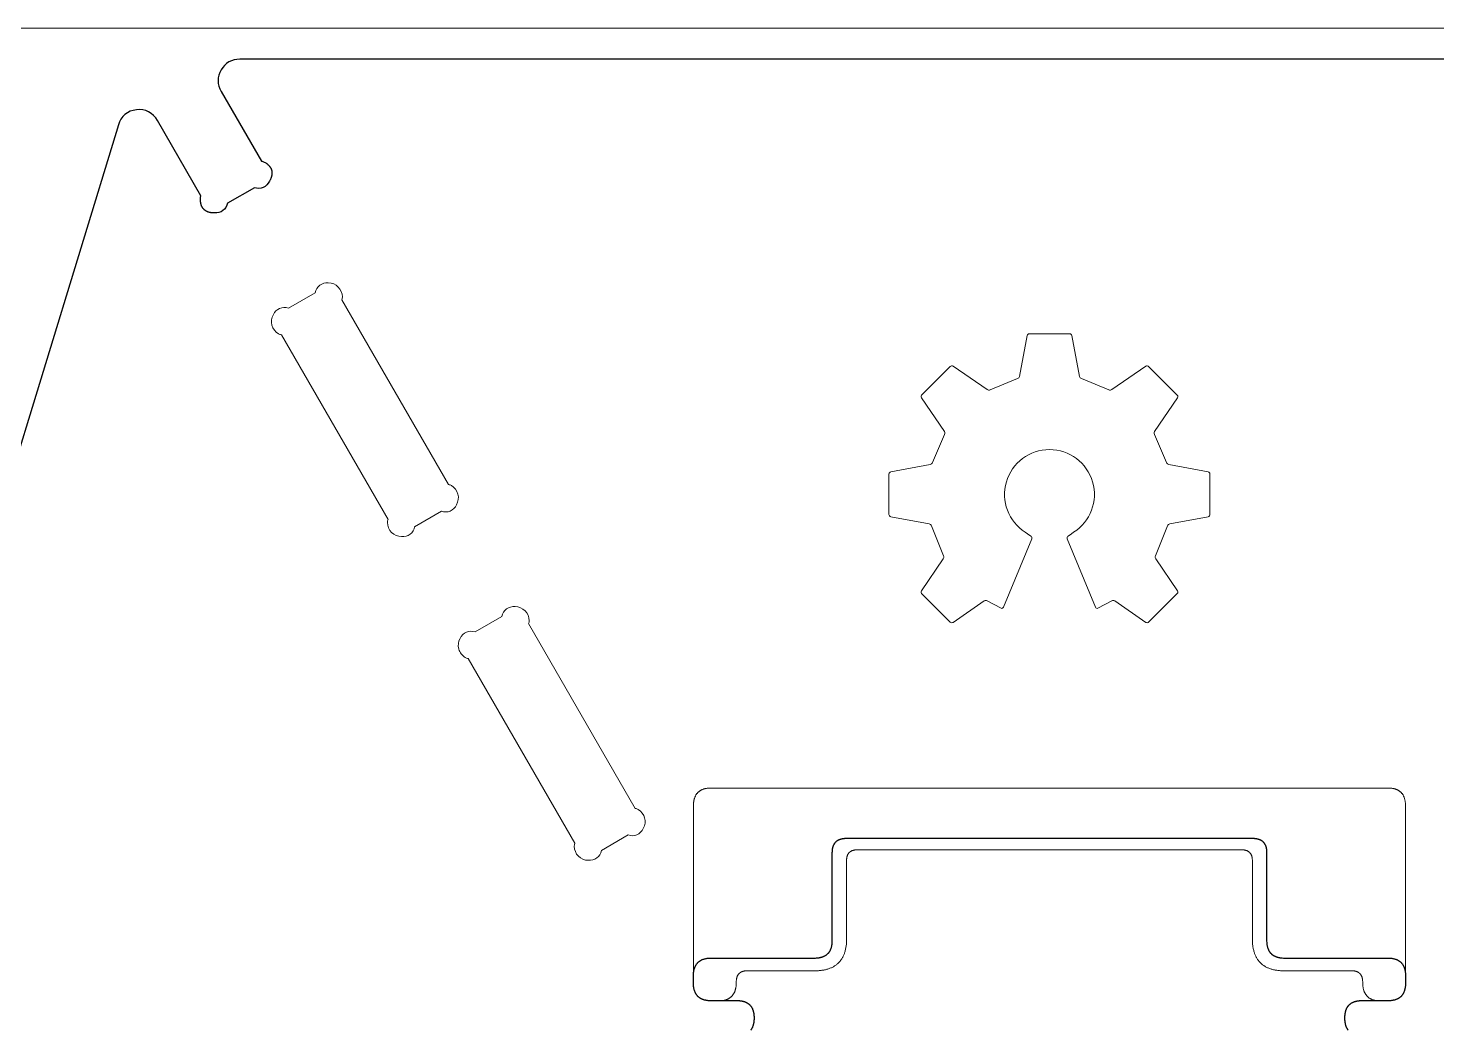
# Model space of a CAD drawing. Header units: millimetres. Extents: x 0 to 2438, y 0 to 1220.
# Drawn here: x 982.3 to 1376.9, y 939.3 to 1220 of the extents above; entities that cross this region are included whole.
import ezdxf

# ---------------------------------------------------------------- set-up
doc = ezdxf.new("R2010")
doc.units = ezdxf.units.MM
doc.header["$MEASUREMENT"] = 0
doc.layers.add('Profile - outside', color=18, linetype='Continuous', true_color=0x000000)

msp = doc.modelspace()

# ---------------------------------------------------------------- linework, layer by layer
at = {"layer": 'Profile - outside', "color": 1, "lineweight": 0, "true_color": 0xff0007}
msp.add_lwpolyline([(2438, 1220), (2438, 0), (0, 0), (0, 1220), (2438, 1220)], dxfattribs=at)
at = {"layer": 'Profile - outside', "color": 18, "true_color": 0x000000}
for points in [[(1036.38, 1208.28, 0.288675), (1036.38, 1202.28), (1047.66, 1182.75, -0.119462), (1048.46, 1182.48), (1048.66, 1182.35), (1048.86, 1182.22), (1048.96, 1182.16), (1049.05, 1182.09), (1049.14, 1182.03), (1049.22, 1181.96), (1049.31, 1181.89), (1049.39, 1181.83), (1049.47, 1181.76), (1049.54, 1181.69), (1049.62, 1181.62), (1049.69, 1181.55), (1049.76, 1181.48), (1049.82, 1181.4), (1049.89, 1181.33), (1049.95, 1181.26), (1050, 1181.18), (1050.06, 1181.11), (1050.11, 1181.03), (1050.16, 1180.96), (1050.21, 1180.88), (1050.25, 1180.8), (1050.3, 1180.72), (1050.34, 1180.64), (1050.37, 1180.56), (1050.41, 1180.48), (1050.44, 1180.4), (1050.47, 1180.32), (1050.49, 1180.24), (1050.52, 1180.15), (1050.54, 1180.07), (1050.56, 1179.98), (1050.57, 1179.9), (1050.59, 1179.81), (1050.6, 1179.72), (1050.61, 1179.64), (1050.61, 1179.55), (1050.61, 1179.46), (1050.61, 1179.37), (1050.61, 1179.28), (1050.61, 1179.19), (1050.6, 1179.09), (1050.59, 1179), (1050.58, 1178.91), (1050.56, 1178.82), (1050.54, 1178.72), (1050.52, 1178.62), (1050.5, 1178.53), (1050.47, 1178.43), (1050.44, 1178.33), (1050.41, 1178.24), (1050.38, 1178.14), (1050.34, 1178.04), (1050.3, 1177.94), (1050.26, 1177.84), (1050.22, 1177.73), (1050.17, 1177.63), (1050.12, 1177.53), (1050.01, 1177.32), (1049.9, 1177.11, -0.39365), (1045.67, 1175.3), (1038.17, 1170.98, -0.393315), (1034.49, 1168.22), (1034.25, 1168.22), (1034.02, 1168.23), (1033.9, 1168.24), (1033.79, 1168.25), (1033.68, 1168.26), (1033.57, 1168.28), (1033.47, 1168.29), (1033.36, 1168.31), (1033.26, 1168.33), (1033.16, 1168.35), (1033.06, 1168.38), (1032.96, 1168.4), (1032.87, 1168.43), (1032.77, 1168.46), (1032.68, 1168.49), (1032.59, 1168.53), (1032.51, 1168.56), (1032.42, 1168.6), (1032.34, 1168.64), (1032.26, 1168.68), (1032.18, 1168.72), (1032.1, 1168.77), (1032.02, 1168.82), (1031.95, 1168.86), (1031.88, 1168.92), (1031.81, 1168.97), (1031.74, 1169.02), (1031.67, 1169.08), (1031.61, 1169.14), (1031.55, 1169.2), (1031.49, 1169.26), (1031.43, 1169.33), (1031.37, 1169.39), (1031.32, 1169.46), (1031.26, 1169.53), (1031.21, 1169.6), (1031.16, 1169.68), (1031.12, 1169.75), (1031.07, 1169.83), (1031.03, 1169.91), (1030.99, 1169.99), (1030.95, 1170.07), (1030.91, 1170.16), (1030.88, 1170.25), (1030.84, 1170.34), (1030.81, 1170.43), (1030.78, 1170.52), (1030.75, 1170.61), (1030.73, 1170.71), (1030.7, 1170.81), (1030.68, 1170.91), (1030.66, 1171.01), (1030.64, 1171.12), (1030.63, 1171.22), (1030.61, 1171.33), (1030.6, 1171.44), (1030.59, 1171.56), (1030.58, 1171.67), (1030.57, 1171.9), (1030.56, 1172.14, -0.11353), (1030.72, 1172.97), (1018.5, 1194.13, 0.327897), (1012.63, 1197.09, 0.32786), (1007.57, 1192.89), (849.26, 674.51, 0.251938)], [(1495.26, 1211.28), (1041.58, 1211.28, 0.288672), (1036.38, 1208.28)]]:
    msp.add_lwpolyline(points, format="xyb", dxfattribs=at)
at = {"layer": 'Profile - outside', "color": 30, "lineweight": 0, "true_color": 0xff7f00}
for points in [[(1055.23, 1141.53), (1062.72, 1145.86, -0.393362), (1066.39, 1148.61, -0.414229), (1070.32, 1144.68, -0.114606), (1070.17, 1143.86), (1100.07, 1092.08, -0.113383), (1100.86, 1091.8, -0.414177), (1102.3, 1086.43, -0.393331), (1098.07, 1084.62), (1090.58, 1080.3, -0.393618), (1086.9, 1077.54, -0.414184), (1082.98, 1081.47, -0.119704), (1083.14, 1082.3), (1053.24, 1134.08, -0.117592), (1052.44, 1134.36, -0.414158), (1051, 1139.72, -0.393714), (1055.23, 1141.53)], [(1107.55, 1050.8), (1115.04, 1055.13, -0.393372), (1118.72, 1057.89, -0.414224), (1122.65, 1053.96, -0.114738), (1122.49, 1053.13), (1152.39, 1001.35, -0.113327), (1153.18, 1001.07, -0.414202), (1154.62, 995.7, -0.393326), (1150.39, 993.9), (1142.91, 989.57, -0.393681), (1139.23, 986.81, -0.414229), (1135.3, 990.74, -0.119787), (1135.46, 991.57), (1105.56, 1043.36, -0.117988), (1104.76, 1043.63, -0.414214), (1103.32, 1049, -0.393607), (1107.55, 1050.8)]]:
    msp.add_lwpolyline(points, format="xyb", dxfattribs=at)
at = {"layer": 'Profile - outside', "color": 5, "lineweight": 0, "true_color": 0x0000ff}
msp.add_lwpolyline([(1263.23, 1077.66, -0.351604), (1263.46, 1076.94), (1255.5, 1057.7, -0.446548), (1254.86, 1057.46), (1251, 1059.53, 0.261398), (1250.16, 1059.5), (1241.4, 1053.49, -0.340992), (1240.64, 1053.56), (1232.6, 1061.59, -0.342302), (1232.53, 1062.36), (1238.65, 1071.27, 0.240908), (1238.72, 1072.13), (1235.35, 1080.53, 0.24875), (1234.71, 1081.1), (1223.94, 1083.1, -0.343268), (1223.45, 1083.69), (1223.45, 1095.05, -0.342123), (1223.94, 1095.64), (1234.98, 1097.7, 0.239768), (1235.64, 1098.26), (1239.02, 1106.16, 0.247248), (1238.97, 1107.01), (1232.54, 1116.39, -0.341427), (1232.61, 1117.15), (1240.64, 1125.18, -0.343634), (1241.4, 1125.25), (1250.95, 1118.71, 0.241434), (1251.8, 1118.65), (1259.46, 1121.78, 0.242606), (1260.02, 1122.43), (1262.15, 1133.85, -0.343071), (1262.74, 1134.34), (1274.1, 1134.34, -0.342409), (1274.69, 1133.85), (1276.81, 1122.43, 0.24357), (1277.38, 1121.78), (1285.03, 1118.65, 0.241488), (1285.89, 1118.71), (1295.43, 1125.25, -0.343288), (1296.2, 1125.18), (1304.23, 1117.15, -0.34249), (1304.3, 1116.39), (1297.87, 1107.01, 0.246617), (1297.81, 1106.16), (1301.2, 1098.26, 0.240399), (1301.85, 1097.7), (1312.89, 1095.64, -0.3427), (1313.38, 1095.05), (1313.38, 1083.69, -0.343391), (1312.89, 1083.1), (1302.12, 1081.1, 0.248318), (1301.48, 1080.53), (1298.12, 1072.13, 0.242468), (1298.18, 1071.27), (1304.3, 1062.36, -0.341678), (1304.23, 1061.59), (1296.2, 1053.56, -0.340226), (1295.43, 1053.49), (1286.68, 1059.5, 0.261478), (1285.84, 1059.53), (1281.97, 1057.46, -0.446241), (1281.34, 1057.7), (1273.38, 1076.94, -0.353433), (1273.61, 1077.66), (1274.57, 1078.25), (1275.19, 1078.72, 3.425612), (1261.65, 1078.72), (1262.26, 1078.25), (1263.23, 1077.66)], format="xyb", dxfattribs=at)
msp.add_lwpolyline([(1180.68, 952.63), (1180.67, 952.31), (1180.66, 952), (1180.65, 951.85), (1180.63, 951.7), (1180.62, 951.55), (1180.6, 951.41), (1180.58, 951.27), (1180.55, 951.13), (1180.53, 950.99), (1180.5, 950.86), (1180.47, 950.73), (1180.44, 950.6), (1180.4, 950.47), (1180.36, 950.35), (1180.32, 950.23), (1180.28, 950.11), (1180.24, 949.99), (1180.19, 949.88), (1180.14, 949.77), (1180.09, 949.66), (1180.03, 949.56), (1179.97, 949.45), (1179.91, 949.35), (1179.85, 949.25), (1179.79, 949.16), (1179.72, 949.07), (1179.65, 948.98), (1179.58, 948.89), (1179.5, 948.8), (1179.43, 948.72), (1179.35, 948.64), (1179.27, 948.56), (1179.18, 948.49), (1179.09, 948.42), (1179.01, 948.35), (1178.91, 948.28), (1178.82, 948.21), (1178.72, 948.15), (1178.63, 948.09), (1178.52, 948.03), (1178.42, 947.98), (1178.31, 947.93), (1178.21, 947.88), (1178.09, 947.83), (1177.98, 947.79), (1177.86, 947.74), (1177.75, 947.7), (1177.63, 947.67), (1177.5, 947.63), (1177.38, 947.6), (1177.25, 947.57), (1177.12, 947.54), (1176.98, 947.52), (1176.85, 947.5), (1176.71, 947.48), (1176.57, 947.46), (1176.43, 947.45), (1176.28, 947.44), (1176.13, 947.43), (1175.98, 947.42), (1175.68, 947.42), (1173.68, 947.42), (1173.37, 947.42), (1173.07, 947.44), (1172.93, 947.45), (1172.78, 947.46), (1172.64, 947.48), (1172.51, 947.5), (1172.37, 947.52), (1172.24, 947.54), (1172.11, 947.57), (1171.98, 947.59), (1171.85, 947.62), (1171.73, 947.66), (1171.61, 947.69), (1171.49, 947.73), (1171.37, 947.77), (1171.26, 947.81), (1171.15, 947.86), (1171.04, 947.91), (1170.93, 947.96), (1170.83, 948.01), (1170.73, 948.06), (1170.63, 948.12), (1170.53, 948.18), (1170.44, 948.24), (1170.35, 948.31), (1170.26, 948.37), (1170.17, 948.44), (1170.09, 948.52), (1170.01, 948.59), (1169.93, 948.67), (1169.85, 948.75), (1169.78, 948.83), (1169.7, 948.91), (1169.63, 949), (1169.57, 949.09), (1169.5, 949.18), (1169.44, 949.27), (1169.38, 949.37), (1169.32, 949.47), (1169.27, 949.57), (1169.22, 949.67), (1169.17, 949.78), (1169.12, 949.89), (1169.07, 950), (1169.03, 950.11), (1168.99, 950.23), (1168.95, 950.35), (1168.92, 950.47), (1168.88, 950.59), (1168.85, 950.72), (1168.82, 950.85), (1168.8, 950.98), (1168.78, 951.11), (1168.75, 951.25), (1168.74, 951.38), (1168.72, 951.52), (1168.71, 951.67), (1168.7, 951.81), (1168.68, 952.11), (1168.68, 952.42), (1168.68, 1002.07), (1168.68, 1002.38), (1168.7, 1002.68), (1168.71, 1002.82), (1168.72, 1002.96), (1168.74, 1003.1), (1168.75, 1003.24), (1168.78, 1003.38), (1168.8, 1003.51), (1168.82, 1003.64), (1168.85, 1003.77), (1168.88, 1003.89), (1168.92, 1004.02), (1168.95, 1004.14), (1168.99, 1004.26), (1169.03, 1004.37), (1169.07, 1004.49), (1169.12, 1004.6), (1169.17, 1004.71), (1169.22, 1004.81), (1169.27, 1004.92), (1169.32, 1005.02), (1169.38, 1005.12), (1169.44, 1005.21), (1169.5, 1005.31), (1169.57, 1005.4), (1169.63, 1005.49), (1169.7, 1005.57), (1169.78, 1005.66), (1169.85, 1005.74), (1169.93, 1005.82), (1170.01, 1005.9), (1170.09, 1005.97), (1170.17, 1006.04), (1170.26, 1006.11), (1170.35, 1006.18), (1170.44, 1006.24), (1170.53, 1006.31), (1170.63, 1006.37), (1170.73, 1006.42), (1170.83, 1006.48), (1170.93, 1006.53), (1171.04, 1006.58), (1171.15, 1006.63), (1171.26, 1006.67), (1171.37, 1006.72), (1171.49, 1006.76), (1171.61, 1006.8), (1171.73, 1006.83), (1171.85, 1006.86), (1171.98, 1006.89), (1172.11, 1006.92), (1172.24, 1006.95), (1172.37, 1006.97), (1172.51, 1006.99), (1172.64, 1007.01), (1172.78, 1007.03), (1172.93, 1007.04), (1173.07, 1007.05), (1173.37, 1007.07), (1173.68, 1007.07), (1363.16, 1007.07), (1363.47, 1007.07), (1363.77, 1007.05), (1363.91, 1007.04), (1364.05, 1007.03), (1364.19, 1007.01), (1364.33, 1006.99), (1364.47, 1006.97), (1364.6, 1006.95), (1364.73, 1006.92), (1364.86, 1006.89), (1364.98, 1006.86), (1365.11, 1006.83), (1365.23, 1006.8), (1365.35, 1006.76), (1365.46, 1006.72), (1365.58, 1006.67), (1365.69, 1006.63), (1365.8, 1006.58), (1365.9, 1006.53), (1366.01, 1006.48), (1366.11, 1006.42), (1366.21, 1006.37), (1366.3, 1006.31), (1366.4, 1006.24), (1366.49, 1006.18), (1366.58, 1006.11), (1366.66, 1006.04), (1366.75, 1005.97), (1366.83, 1005.9), (1366.91, 1005.82), (1366.99, 1005.74), (1367.06, 1005.66), (1367.13, 1005.57), (1367.2, 1005.49), (1367.27, 1005.4), (1367.33, 1005.31), (1367.4, 1005.21), (1367.46, 1005.12), (1367.51, 1005.02), (1367.57, 1004.92), (1367.62, 1004.81), (1367.67, 1004.71), (1367.72, 1004.6), (1367.76, 1004.49), (1367.81, 1004.37), (1367.85, 1004.26), (1367.89, 1004.14), (1367.92, 1004.02), (1367.95, 1003.89), (1367.98, 1003.77), (1368.01, 1003.64), (1368.04, 1003.51), (1368.06, 1003.38), (1368.08, 1003.24), (1368.1, 1003.1), (1368.12, 1002.96), (1368.13, 1002.82), (1368.14, 1002.68), (1368.16, 1002.38), (1368.16, 1002.07), (1368.16, 952.42), (1368.16, 952.11), (1368.14, 951.81), (1368.13, 951.67), (1368.12, 951.52), (1368.1, 951.38), (1368.08, 951.25), (1368.06, 951.11), (1368.04, 950.98), (1368.01, 950.85), (1367.98, 950.72), (1367.95, 950.59), (1367.92, 950.47), (1367.89, 950.35), (1367.85, 950.23), (1367.81, 950.11), (1367.76, 950), (1367.72, 949.89), (1367.67, 949.78), (1367.62, 949.67), (1367.57, 949.57), (1367.51, 949.47), (1367.46, 949.37), (1367.4, 949.27), (1367.33, 949.18), (1367.27, 949.09), (1367.2, 949), (1367.13, 948.91), (1367.06, 948.83), (1366.99, 948.75), (1366.91, 948.67), (1366.83, 948.59), (1366.75, 948.52), (1366.66, 948.44), (1366.58, 948.37), (1366.49, 948.31), (1366.4, 948.24), (1366.3, 948.18), (1366.21, 948.12), (1366.11, 948.06), (1366.01, 948.01), (1365.9, 947.96), (1365.8, 947.91), (1365.69, 947.86), (1365.58, 947.81), (1365.46, 947.77), (1365.35, 947.73), (1365.23, 947.69), (1365.11, 947.66), (1364.98, 947.62), (1364.86, 947.59), (1364.73, 947.57), (1364.6, 947.54), (1364.47, 947.52), (1364.33, 947.5), (1364.19, 947.48), (1364.05, 947.46), (1363.91, 947.45), (1363.77, 947.44), (1363.47, 947.42), (1363.16, 947.42), (1361.16, 947.42), (1360.85, 947.42), (1360.7, 947.43), (1360.55, 947.44), (1360.41, 947.45), (1360.27, 947.46), (1360.13, 947.48), (1359.99, 947.5), (1359.85, 947.52), (1359.72, 947.54), (1359.59, 947.57), (1359.46, 947.6), (1359.33, 947.63), (1359.21, 947.67), (1359.09, 947.7), (1358.97, 947.74), (1358.86, 947.79), (1358.74, 947.83), (1358.63, 947.88), (1358.52, 947.93), (1358.42, 947.98), (1358.31, 948.03), (1358.21, 948.09), (1358.11, 948.15), (1358.02, 948.21), (1357.92, 948.28), (1357.83, 948.35), (1357.74, 948.42), (1357.66, 948.49), (1357.57, 948.56), (1357.49, 948.64), (1357.41, 948.72), (1357.33, 948.8), (1357.26, 948.89), (1357.19, 948.98), (1357.12, 949.07), (1357.05, 949.16), (1356.99, 949.25), (1356.92, 949.35), (1356.86, 949.45), (1356.81, 949.56), (1356.75, 949.66), (1356.7, 949.77), (1356.65, 949.88), (1356.6, 949.99), (1356.56, 950.11), (1356.51, 950.23), (1356.47, 950.35), (1356.43, 950.47), (1356.4, 950.6), (1356.37, 950.73), (1356.34, 950.86), (1356.31, 950.99), (1356.28, 951.13), (1356.26, 951.27), (1356.24, 951.41), (1356.22, 951.55), (1356.2, 951.7), (1356.19, 951.85), (1356.18, 952), (1356.16, 952.31), (1356.16, 952.63), (1356.16, 952.83), (1356.15, 953.02), (1356.13, 953.2), (1356.12, 953.29), (1356.11, 953.38), (1356.1, 953.47), (1356.09, 953.55), (1356.07, 953.64), (1356.05, 953.72), (1356.04, 953.8), (1356.02, 953.88), (1356, 953.96), (1355.97, 954.03), (1355.95, 954.11), (1355.92, 954.18), (1355.9, 954.25), (1355.87, 954.32), (1355.84, 954.39), (1355.81, 954.46), (1355.77, 954.52), (1355.74, 954.58), (1355.7, 954.65), (1355.66, 954.71), (1355.63, 954.77), (1355.59, 954.82), (1355.54, 954.88), (1355.5, 954.93), (1355.46, 954.99), (1355.41, 955.04), (1355.36, 955.09), (1355.31, 955.13), (1355.26, 955.18), (1355.21, 955.22), (1355.16, 955.27), (1355.1, 955.31), (1355.05, 955.35), (1354.99, 955.39), (1354.93, 955.42), (1354.87, 955.46), (1354.81, 955.49), (1354.74, 955.53), (1354.68, 955.56), (1354.61, 955.58), (1354.54, 955.61), (1354.47, 955.64), (1354.4, 955.66), (1354.33, 955.69), (1354.25, 955.71), (1354.18, 955.73), (1354.1, 955.74), (1354.02, 955.76), (1353.94, 955.78), (1353.86, 955.79), (1353.78, 955.8), (1353.7, 955.81), (1353.61, 955.82), (1353.52, 955.83), (1353.43, 955.83), (1353.34, 955.84), (1353.16, 955.84), (1334.25, 955.84), (1333.7, 955.85), (1333.16, 955.87), (1332.9, 955.89), (1332.64, 955.92), (1332.39, 955.95), (1332.14, 955.98), (1331.9, 956.02), (1331.66, 956.06), (1331.42, 956.1), (1331.19, 956.16), (1330.97, 956.21), (1330.75, 956.27), (1330.53, 956.33), (1330.32, 956.4), (1330.11, 956.47), (1329.9, 956.55), (1329.7, 956.63), (1329.51, 956.72), (1329.32, 956.81), (1329.13, 956.9), (1328.95, 957), (1328.77, 957.1), (1328.6, 957.21), (1328.43, 957.32), (1328.26, 957.44), (1328.1, 957.56), (1327.94, 957.69), (1327.79, 957.82), (1327.65, 957.95), (1327.5, 958.09), (1327.36, 958.23), (1327.23, 958.38), (1327.1, 958.53), (1326.98, 958.69), (1326.85, 958.85), (1326.74, 959.01), (1326.63, 959.18), (1326.52, 959.35), (1326.42, 959.53), (1326.32, 959.71), (1326.22, 959.9), (1326.13, 960.09), (1326.05, 960.29), (1325.96, 960.49), (1325.89, 960.69), (1325.82, 960.9), (1325.75, 961.11), (1325.68, 961.33), (1325.62, 961.55), (1325.57, 961.78), (1325.52, 962.01), (1325.47, 962.25), (1325.43, 962.49), (1325.39, 962.73), (1325.36, 962.98), (1325.33, 963.23), (1325.31, 963.49), (1325.29, 963.75), (1325.26, 964.28), (1325.25, 964.84), (1325.25, 986.74), (1325.25, 986.93), (1325.24, 987.11), (1325.23, 987.19), (1325.23, 987.28), (1325.22, 987.36), (1325.21, 987.45), (1325.19, 987.53), (1325.18, 987.61), (1325.16, 987.69), (1325.15, 987.76), (1325.13, 987.84), (1325.11, 987.91), (1325.09, 987.99), (1325.07, 988.06), (1325.04, 988.13), (1325.02, 988.19), (1324.99, 988.26), (1324.96, 988.33), (1324.93, 988.39), (1324.9, 988.45), (1324.87, 988.51), (1324.83, 988.57), (1324.8, 988.63), (1324.76, 988.69), (1324.72, 988.74), (1324.68, 988.79), (1324.64, 988.85), (1324.59, 988.9), (1324.55, 988.95), (1324.5, 988.99), (1324.46, 989.04), (1324.41, 989.08), (1324.36, 989.13), (1324.3, 989.17), (1324.25, 989.21), (1324.2, 989.25), (1324.14, 989.29), (1324.08, 989.32), (1324.02, 989.36), (1323.96, 989.39), (1323.9, 989.42), (1323.83, 989.45), (1323.77, 989.48), (1323.7, 989.51), (1323.64, 989.53), (1323.57, 989.56), (1323.49, 989.58), (1323.42, 989.6), (1323.35, 989.62), (1323.27, 989.64), (1323.2, 989.66), (1323.12, 989.67), (1323.04, 989.68), (1322.96, 989.7), (1322.87, 989.71), (1322.79, 989.72), (1322.7, 989.73), (1322.62, 989.73), (1322.44, 989.74), (1322.25, 989.74), (1214.58, 989.74), (1214.4, 989.74), (1214.22, 989.73), (1214.13, 989.73), (1214.05, 989.72), (1213.96, 989.71), (1213.88, 989.7), (1213.8, 989.68), (1213.72, 989.67), (1213.64, 989.66), (1213.56, 989.64), (1213.49, 989.62), (1213.42, 989.6), (1213.34, 989.58), (1213.27, 989.56), (1213.2, 989.53), (1213.13, 989.51), (1213.07, 989.48), (1213, 989.45), (1212.94, 989.42), (1212.88, 989.39), (1212.82, 989.36), (1212.76, 989.32), (1212.7, 989.29), (1212.64, 989.25), (1212.59, 989.21), (1212.53, 989.17), (1212.48, 989.13), (1212.43, 989.08), (1212.38, 989.04), (1212.33, 988.99), (1212.29, 988.95), (1212.24, 988.9), (1212.2, 988.85), (1212.16, 988.79), (1212.12, 988.74), (1212.08, 988.69), (1212.04, 988.63), (1212.01, 988.57), (1211.97, 988.51), (1211.94, 988.45), (1211.91, 988.39), (1211.88, 988.33), (1211.85, 988.26), (1211.82, 988.19), (1211.8, 988.13), (1211.77, 988.06), (1211.75, 987.99), (1211.73, 987.91), (1211.71, 987.84), (1211.69, 987.76), (1211.67, 987.69), (1211.66, 987.61), (1211.64, 987.53), (1211.63, 987.45), (1211.62, 987.36), (1211.61, 987.28), (1211.6, 987.19), (1211.6, 987.11), (1211.59, 986.93), (1211.58, 986.74), (1211.58, 964.84), (1211.58, 964.28), (1211.55, 963.75), (1211.53, 963.49), (1211.51, 963.23), (1211.48, 962.98), (1211.44, 962.73), (1211.41, 962.49), (1211.36, 962.25), (1211.32, 962.01), (1211.27, 961.78), (1211.21, 961.55), (1211.15, 961.33), (1211.09, 961.11), (1211.02, 960.9), (1210.95, 960.69), (1210.87, 960.49), (1210.79, 960.29), (1210.71, 960.09), (1210.62, 959.9), (1210.52, 959.71), (1210.42, 959.53), (1210.32, 959.35), (1210.21, 959.18), (1210.1, 959.01), (1209.98, 958.85), (1209.86, 958.69), (1209.74, 958.53), (1209.61, 958.38), (1209.47, 958.23), (1209.33, 958.09), (1209.19, 957.95), (1209.04, 957.82), (1208.89, 957.69), (1208.74, 957.56), (1208.58, 957.44), (1208.41, 957.32), (1208.24, 957.21), (1208.07, 957.1), (1207.89, 957), (1207.71, 956.9), (1207.52, 956.81), (1207.33, 956.72), (1207.13, 956.63), (1206.93, 956.55), (1206.73, 956.47), (1206.52, 956.4), (1206.31, 956.33), (1206.09, 956.27), (1205.87, 956.21), (1205.64, 956.16), (1205.41, 956.1), (1205.18, 956.06), (1204.94, 956.02), (1204.69, 955.98), (1204.45, 955.95), (1204.19, 955.92), (1203.94, 955.89), (1203.67, 955.87), (1203.14, 955.85), (1202.58, 955.84), (1183.68, 955.84), (1183.49, 955.84), (1183.4, 955.83), (1183.31, 955.83), (1183.23, 955.82), (1183.14, 955.81), (1183.06, 955.8), (1182.97, 955.79), (1182.89, 955.78), (1182.81, 955.76), (1182.73, 955.74), (1182.66, 955.73), (1182.58, 955.71), (1182.51, 955.69), (1182.44, 955.66), (1182.36, 955.64), (1182.29, 955.61), (1182.23, 955.58), (1182.16, 955.56), (1182.09, 955.53), (1182.03, 955.49), (1181.97, 955.46), (1181.91, 955.42), (1181.85, 955.39), (1181.79, 955.35), (1181.73, 955.31), (1181.68, 955.27), (1181.63, 955.22), (1181.57, 955.18), (1181.52, 955.13), (1181.47, 955.09), (1181.43, 955.04), (1181.38, 954.99), (1181.34, 954.93), (1181.29, 954.88), (1181.25, 954.82), (1181.21, 954.77), (1181.17, 954.71), (1181.13, 954.65), (1181.1, 954.58), (1181.06, 954.52), (1181.03, 954.46), (1181, 954.39), (1180.97, 954.32), (1180.94, 954.25), (1180.91, 954.18), (1180.89, 954.11), (1180.86, 954.03), (1180.84, 953.96), (1180.82, 953.88), (1180.8, 953.8), (1180.78, 953.72), (1180.77, 953.64), (1180.75, 953.55), (1180.74, 953.47), (1180.72, 953.38), (1180.71, 953.29), (1180.7, 953.2), (1180.69, 953.02), (1180.68, 952.83), (1180.68, 952.63)], dxfattribs=at)
at = {"layer": 'Profile - outside', "color": 18, "true_color": 0x000000}
msp.add_lwpolyline([(1184.75, 939.23), (1184.82, 939.31), (1184.89, 939.4), (1184.95, 939.49), (1185.01, 939.58), (1185.07, 939.67), (1185.12, 939.77), (1185.17, 939.86), (1185.22, 939.96), (1185.27, 940.07), (1185.32, 940.17), (1185.36, 940.28), (1185.4, 940.39), (1185.44, 940.5), (1185.48, 940.61), (1185.51, 940.73), (1185.54, 940.85), (1185.57, 940.97), (1185.6, 941.09), (1185.63, 941.22), (1185.65, 941.35), (1185.67, 941.48), (1185.69, 941.61), (1185.7, 941.74), (1185.71, 941.88), (1185.72, 942.02), (1185.74, 942.31), (1185.74, 942.6), (1185.74, 942.9), (1185.72, 943.19), (1185.71, 943.33), (1185.7, 943.46), (1185.69, 943.6), (1185.67, 943.73), (1185.65, 943.86), (1185.63, 943.99), (1185.6, 944.12), (1185.57, 944.24), (1185.54, 944.36), (1185.51, 944.48), (1185.48, 944.6), (1185.44, 944.71), (1185.4, 944.82), (1185.36, 944.93), (1185.32, 945.04), (1185.27, 945.14), (1185.22, 945.24), (1185.17, 945.34), (1185.12, 945.44), (1185.07, 945.54), (1185.01, 945.63), (1184.95, 945.72), (1184.89, 945.81), (1184.82, 945.89), (1184.75, 945.98), (1184.69, 946.06), (1184.61, 946.14), (1184.54, 946.21), (1184.46, 946.29), (1184.38, 946.36), (1184.3, 946.43), (1184.22, 946.5), (1184.13, 946.56), (1184.05, 946.62), (1183.96, 946.68), (1183.86, 946.74), (1183.77, 946.8), (1183.67, 946.85), (1183.57, 946.9), (1183.47, 946.95), (1183.36, 946.99), (1183.26, 947.04), (1183.15, 947.08), (1183.04, 947.12), (1182.92, 947.15), (1182.8, 947.19), (1182.69, 947.22), (1182.57, 947.25), (1182.44, 947.28), (1182.32, 947.3), (1182.19, 947.32), (1182.06, 947.34), (1181.92, 947.36), (1181.79, 947.38), (1181.65, 947.39), (1181.51, 947.4), (1181.23, 947.41), (1180.93, 947.42), (1173.68, 947.42), (1173.37, 947.42), (1173.07, 947.44), (1172.93, 947.45), (1172.78, 947.46), (1172.64, 947.48), (1172.51, 947.5), (1172.37, 947.52), (1172.24, 947.54), (1172.11, 947.57), (1171.98, 947.59), (1171.85, 947.62), (1171.73, 947.66), (1171.61, 947.69), (1171.49, 947.73), (1171.37, 947.77), (1171.26, 947.81), (1171.15, 947.86), (1171.04, 947.91), (1170.93, 947.96), (1170.83, 948.01), (1170.73, 948.06), (1170.63, 948.12), (1170.53, 948.18), (1170.44, 948.24), (1170.35, 948.31), (1170.26, 948.37), (1170.17, 948.44), (1170.09, 948.52), (1170.01, 948.59), (1169.93, 948.67), (1169.85, 948.75), (1169.78, 948.83), (1169.7, 948.91), (1169.63, 949), (1169.57, 949.09), (1169.5, 949.18), (1169.44, 949.27), (1169.38, 949.37), (1169.32, 949.47), (1169.27, 949.57), (1169.22, 949.67), (1169.17, 949.78), (1169.12, 949.89), (1169.07, 950), (1169.03, 950.11), (1168.99, 950.23), (1168.95, 950.35), (1168.92, 950.47), (1168.88, 950.59), (1168.85, 950.72), (1168.82, 950.85), (1168.8, 950.98), (1168.78, 951.11), (1168.75, 951.25), (1168.74, 951.38), (1168.72, 951.52), (1168.71, 951.67), (1168.7, 951.81), (1168.68, 952.11), (1168.68, 952.42), (1168.68, 954.42), (1168.68, 954.73), (1168.7, 955.02), (1168.71, 955.17), (1168.72, 955.31), (1168.74, 955.45), (1168.75, 955.59), (1168.78, 955.73), (1168.8, 955.86), (1168.82, 955.99), (1168.85, 956.12), (1168.88, 956.24), (1168.92, 956.37), (1168.95, 956.49), (1168.99, 956.61), (1169.03, 956.72), (1169.07, 956.83), (1169.12, 956.95), (1169.17, 957.05), (1169.22, 957.16), (1169.27, 957.26), (1169.32, 957.37), (1169.38, 957.46), (1169.44, 957.56), (1169.5, 957.66), (1169.57, 957.75), (1169.63, 957.84), (1169.7, 957.92), (1169.78, 958.01), (1169.85, 958.09), (1169.93, 958.17), (1170.01, 958.24), (1170.09, 958.32), (1170.17, 958.39), (1170.26, 958.46), (1170.35, 958.53), (1170.44, 958.59), (1170.53, 958.65), (1170.63, 958.71), (1170.73, 958.77), (1170.83, 958.83), (1170.93, 958.88), (1171.04, 958.93), (1171.15, 958.98), (1171.26, 959.02), (1171.37, 959.07), (1171.49, 959.11), (1171.61, 959.14), (1171.73, 959.18), (1171.85, 959.21), (1171.98, 959.24), (1172.11, 959.27), (1172.24, 959.3), (1172.37, 959.32), (1172.51, 959.34), (1172.64, 959.36), (1172.78, 959.37), (1172.93, 959.39), (1173.07, 959.4), (1173.37, 959.41), (1173.68, 959.42), (1202.58, 959.42), (1202.89, 959.42), (1203.19, 959.44), (1203.33, 959.45), (1203.48, 959.46), (1203.62, 959.48), (1203.76, 959.5), (1203.89, 959.52), (1204.02, 959.54), (1204.16, 959.57), (1204.28, 959.59), (1204.41, 959.62), (1204.53, 959.66), (1204.65, 959.69), (1204.77, 959.73), (1204.89, 959.77), (1205, 959.81), (1205.11, 959.86), (1205.22, 959.91), (1205.33, 959.96), (1205.43, 960.01), (1205.53, 960.06), (1205.63, 960.12), (1205.73, 960.18), (1205.82, 960.24), (1205.91, 960.31), (1206, 960.37), (1206.09, 960.44), (1206.17, 960.52), (1206.25, 960.59), (1206.33, 960.67), (1206.41, 960.75), (1206.49, 960.83), (1206.56, 960.91), (1206.63, 961), (1206.69, 961.09), (1206.76, 961.18), (1206.82, 961.27), (1206.88, 961.37), (1206.94, 961.47), (1206.99, 961.57), (1207.05, 961.67), (1207.1, 961.78), (1207.14, 961.89), (1207.19, 962), (1207.23, 962.11), (1207.27, 962.23), (1207.31, 962.35), (1207.34, 962.47), (1207.38, 962.59), (1207.41, 962.72), (1207.44, 962.85), (1207.46, 962.98), (1207.49, 963.11), (1207.51, 963.25), (1207.52, 963.38), (1207.54, 963.52), (1207.55, 963.67), (1207.56, 963.81), (1207.58, 964.11), (1207.58, 964.42), (1207.58, 988.99), (1207.59, 989.24), (1207.6, 989.47), (1207.61, 989.59), (1207.62, 989.7), (1207.63, 989.82), (1207.65, 989.93), (1207.66, 990.03), (1207.68, 990.14), (1207.7, 990.25), (1207.72, 990.35), (1207.75, 990.45), (1207.78, 990.55), (1207.8, 990.64), (1207.83, 990.74), (1207.87, 990.83), (1207.9, 990.92), (1207.94, 991.01), (1207.97, 991.1), (1208.01, 991.18), (1208.06, 991.27), (1208.1, 991.35), (1208.15, 991.43), (1208.19, 991.5), (1208.24, 991.58), (1208.3, 991.65), (1208.35, 991.72), (1208.41, 991.79), (1208.46, 991.86), (1208.52, 991.93), (1208.58, 991.99), (1208.65, 992.05), (1208.71, 992.11), (1208.78, 992.17), (1208.85, 992.22), (1208.92, 992.28), (1208.99, 992.33), (1209.07, 992.38), (1209.15, 992.43), (1209.23, 992.47), (1209.31, 992.52), (1209.39, 992.56), (1209.47, 992.6), (1209.56, 992.64), (1209.65, 992.67), (1209.74, 992.71), (1209.83, 992.74), (1209.93, 992.77), (1210.03, 992.8), (1210.12, 992.82), (1210.22, 992.85), (1210.33, 992.87), (1210.43, 992.89), (1210.54, 992.91), (1210.65, 992.93), (1210.76, 992.94), (1210.87, 992.95), (1210.98, 992.96), (1211.1, 992.97), (1211.34, 992.98), (1211.58, 992.99), (1325.25, 992.99), (1325.5, 992.98), (1325.74, 992.97), (1325.85, 992.96), (1325.97, 992.95), (1326.08, 992.94), (1326.19, 992.93), (1326.3, 992.91), (1326.41, 992.89), (1326.51, 992.87), (1326.61, 992.85), (1326.71, 992.82), (1326.81, 992.8), (1326.91, 992.77), (1327, 992.74), (1327.1, 992.71), (1327.19, 992.67), (1327.28, 992.64), (1327.36, 992.6), (1327.45, 992.56), (1327.53, 992.52), (1327.61, 992.47), (1327.69, 992.43), (1327.77, 992.38), (1327.84, 992.33), (1327.92, 992.28), (1327.99, 992.22), (1328.06, 992.17), (1328.12, 992.11), (1328.19, 992.05), (1328.25, 991.99), (1328.31, 991.93), (1328.37, 991.86), (1328.43, 991.79), (1328.49, 991.72), (1328.54, 991.65), (1328.59, 991.58), (1328.64, 991.5), (1328.69, 991.43), (1328.74, 991.35), (1328.78, 991.27), (1328.82, 991.18), (1328.86, 991.1), (1328.9, 991.01), (1328.94, 990.92), (1328.97, 990.83), (1329, 990.74), (1329.03, 990.64), (1329.06, 990.55), (1329.09, 990.45), (1329.11, 990.35), (1329.13, 990.25), (1329.16, 990.14), (1329.17, 990.03), (1329.19, 989.93), (1329.2, 989.82), (1329.22, 989.7), (1329.23, 989.59), (1329.24, 989.47), (1329.25, 989.24), (1329.25, 988.99), (1329.25, 964.42), (1329.26, 964.11), (1329.27, 963.81), (1329.28, 963.67), (1329.3, 963.52), (1329.31, 963.38), (1329.33, 963.25), (1329.35, 963.11), (1329.37, 962.98), (1329.4, 962.85), (1329.43, 962.72), (1329.46, 962.59), (1329.49, 962.47), (1329.53, 962.35), (1329.57, 962.23), (1329.61, 962.11), (1329.65, 962), (1329.69, 961.89), (1329.74, 961.78), (1329.79, 961.67), (1329.84, 961.57), (1329.9, 961.47), (1329.96, 961.37), (1330.02, 961.27), (1330.08, 961.18), (1330.14, 961.09), (1330.21, 961), (1330.28, 960.91), (1330.35, 960.83), (1330.43, 960.75), (1330.5, 960.67), (1330.58, 960.59), (1330.66, 960.52), (1330.75, 960.44), (1330.83, 960.37), (1330.92, 960.31), (1331.02, 960.24), (1331.11, 960.18), (1331.21, 960.12), (1331.3, 960.06), (1331.41, 960.01), (1331.51, 959.96), (1331.62, 959.91), (1331.72, 959.86), (1331.84, 959.81), (1331.95, 959.77), (1332.07, 959.73), (1332.18, 959.69), (1332.3, 959.66), (1332.43, 959.62), (1332.55, 959.59), (1332.68, 959.57), (1332.81, 959.54), (1332.95, 959.52), (1333.08, 959.5), (1333.22, 959.48), (1333.36, 959.46), (1333.5, 959.45), (1333.65, 959.44), (1333.95, 959.42), (1334.25, 959.42), (1363.16, 959.42), (1363.47, 959.41), (1363.77, 959.4), (1363.91, 959.39), (1364.05, 959.37), (1364.19, 959.36), (1364.33, 959.34), (1364.47, 959.32), (1364.6, 959.3), (1364.73, 959.27), (1364.86, 959.24), (1364.98, 959.21), (1365.11, 959.18), (1365.23, 959.14), (1365.35, 959.11), (1365.46, 959.07), (1365.58, 959.02), (1365.69, 958.98), (1365.8, 958.93), (1365.9, 958.88), (1366.01, 958.83), (1366.11, 958.77), (1366.21, 958.71), (1366.3, 958.65), (1366.4, 958.59), (1366.49, 958.53), (1366.58, 958.46), (1366.66, 958.39), (1366.75, 958.32), (1366.83, 958.24), (1366.91, 958.17), (1366.99, 958.09), (1367.06, 958.01), (1367.13, 957.92), (1367.2, 957.84), (1367.27, 957.75), (1367.33, 957.66), (1367.4, 957.56), (1367.46, 957.46), (1367.51, 957.37), (1367.57, 957.26), (1367.62, 957.16), (1367.67, 957.05), (1367.72, 956.95), (1367.76, 956.83), (1367.81, 956.72), (1367.85, 956.61), (1367.89, 956.49), (1367.92, 956.37), (1367.95, 956.24), (1367.98, 956.12), (1368.01, 955.99), (1368.04, 955.86), (1368.06, 955.73), (1368.08, 955.59), (1368.1, 955.45), (1368.12, 955.31), (1368.13, 955.17), (1368.14, 955.02), (1368.16, 954.73), (1368.16, 954.42), (1368.16, 952.42), (1368.16, 952.11), (1368.14, 951.81), (1368.13, 951.67), (1368.12, 951.52), (1368.1, 951.38), (1368.08, 951.25), (1368.06, 951.11), (1368.04, 950.98), (1368.01, 950.85), (1367.98, 950.72), (1367.95, 950.59), (1367.92, 950.47), (1367.89, 950.35), (1367.85, 950.23), (1367.81, 950.11), (1367.76, 950), (1367.72, 949.89), (1367.67, 949.78), (1367.62, 949.67), (1367.57, 949.57), (1367.51, 949.47), (1367.46, 949.37), (1367.4, 949.27), (1367.33, 949.18), (1367.27, 949.09), (1367.2, 949), (1367.13, 948.91), (1367.06, 948.83), (1366.99, 948.75), (1366.91, 948.67), (1366.83, 948.59), (1366.75, 948.52), (1366.66, 948.44), (1366.58, 948.37), (1366.49, 948.31), (1366.4, 948.24), (1366.3, 948.18), (1366.21, 948.12), (1366.11, 948.06), (1366.01, 948.01), (1365.9, 947.96), (1365.8, 947.91), (1365.69, 947.86), (1365.58, 947.81), (1365.46, 947.77), (1365.35, 947.73), (1365.23, 947.69), (1365.11, 947.66), (1364.98, 947.62), (1364.86, 947.59), (1364.73, 947.57), (1364.6, 947.54), (1364.47, 947.52), (1364.33, 947.5), (1364.19, 947.48), (1364.05, 947.46), (1363.91, 947.45), (1363.77, 947.44), (1363.47, 947.42), (1363.16, 947.42), (1355.91, 947.42), (1355.61, 947.41), (1355.32, 947.4), (1355.18, 947.39), (1355.05, 947.38), (1354.91, 947.36), (1354.78, 947.34), (1354.65, 947.32), (1354.52, 947.3), (1354.39, 947.28), (1354.27, 947.25), (1354.15, 947.22), (1354.03, 947.19), (1353.92, 947.15), (1353.8, 947.12), (1353.69, 947.08), (1353.58, 947.04), (1353.47, 946.99), (1353.37, 946.95), (1353.27, 946.9), (1353.17, 946.85), (1353.07, 946.8), (1352.97, 946.74), (1352.88, 946.68), (1352.79, 946.62), (1352.7, 946.56), (1352.62, 946.5), (1352.53, 946.43), (1352.45, 946.36), (1352.37, 946.29), (1352.3, 946.21), (1352.22, 946.14), (1352.15, 946.06), (1352.08, 945.98), (1352.02, 945.89), (1351.95, 945.81), (1351.89, 945.72), (1351.83, 945.63), (1351.77, 945.54), (1351.72, 945.44), (1351.66, 945.34), (1351.61, 945.24), (1351.56, 945.14), (1351.52, 945.04), (1351.47, 944.93), (1351.43, 944.82), (1351.39, 944.71), (1351.36, 944.6), (1351.32, 944.48), (1351.29, 944.36), (1351.26, 944.24), (1351.24, 944.12), (1351.21, 943.99), (1351.19, 943.86), (1351.17, 943.73), (1351.15, 943.6), (1351.14, 943.46), (1351.12, 943.33), (1351.11, 943.19), (1351.1, 942.9), (1351.09, 942.6), (1351.1, 942.31), (1351.11, 942.02), (1351.12, 941.88), (1351.14, 941.74), (1351.15, 941.61), (1351.17, 941.48), (1351.19, 941.35), (1351.21, 941.22), (1351.24, 941.09), (1351.26, 940.97), (1351.29, 940.85), (1351.32, 940.73), (1351.36, 940.61), (1351.39, 940.5), (1351.43, 940.39), (1351.47, 940.28), (1351.52, 940.17), (1351.56, 940.07), (1351.61, 939.96), (1351.66, 939.86), (1351.72, 939.77), (1351.77, 939.67), (1351.83, 939.58), (1351.89, 939.49), (1351.95, 939.4), (1352.02, 939.31), (1352.08, 939.23)], dxfattribs=at)

doc.saveas('drawing.dxf')
